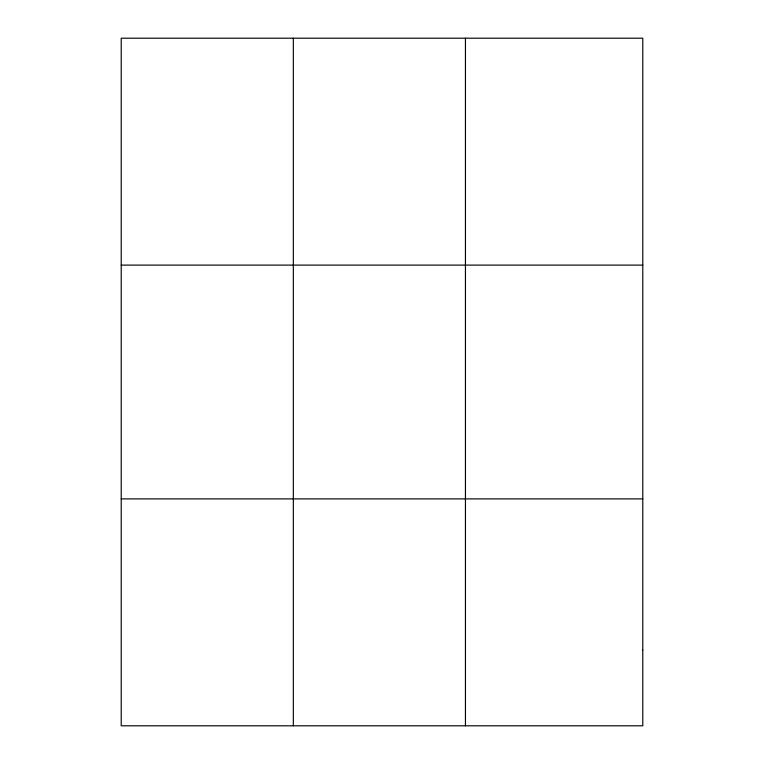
<?xml version="1.0" encoding="UTF-8"?>
<svg xmlns="http://www.w3.org/2000/svg" width="764" height="764" viewBox="0 0 764 764"><rect width="100%" height="100%" fill="white"/><g stroke="black" fill="none" stroke-linecap="round" stroke-linejoin="round"><path stroke-width="1.15" d="M293.338 38.2L293.338 725.8M465.448 38.2L465.448 725.8M121.218 265.108L642.782 265.108M121.218 498.892L642.782 498.892M642.782 650.164L642.782 725.8L121.218 725.8L121.218 38.2L642.782 38.2L642.782 650.164"/></g></svg>
